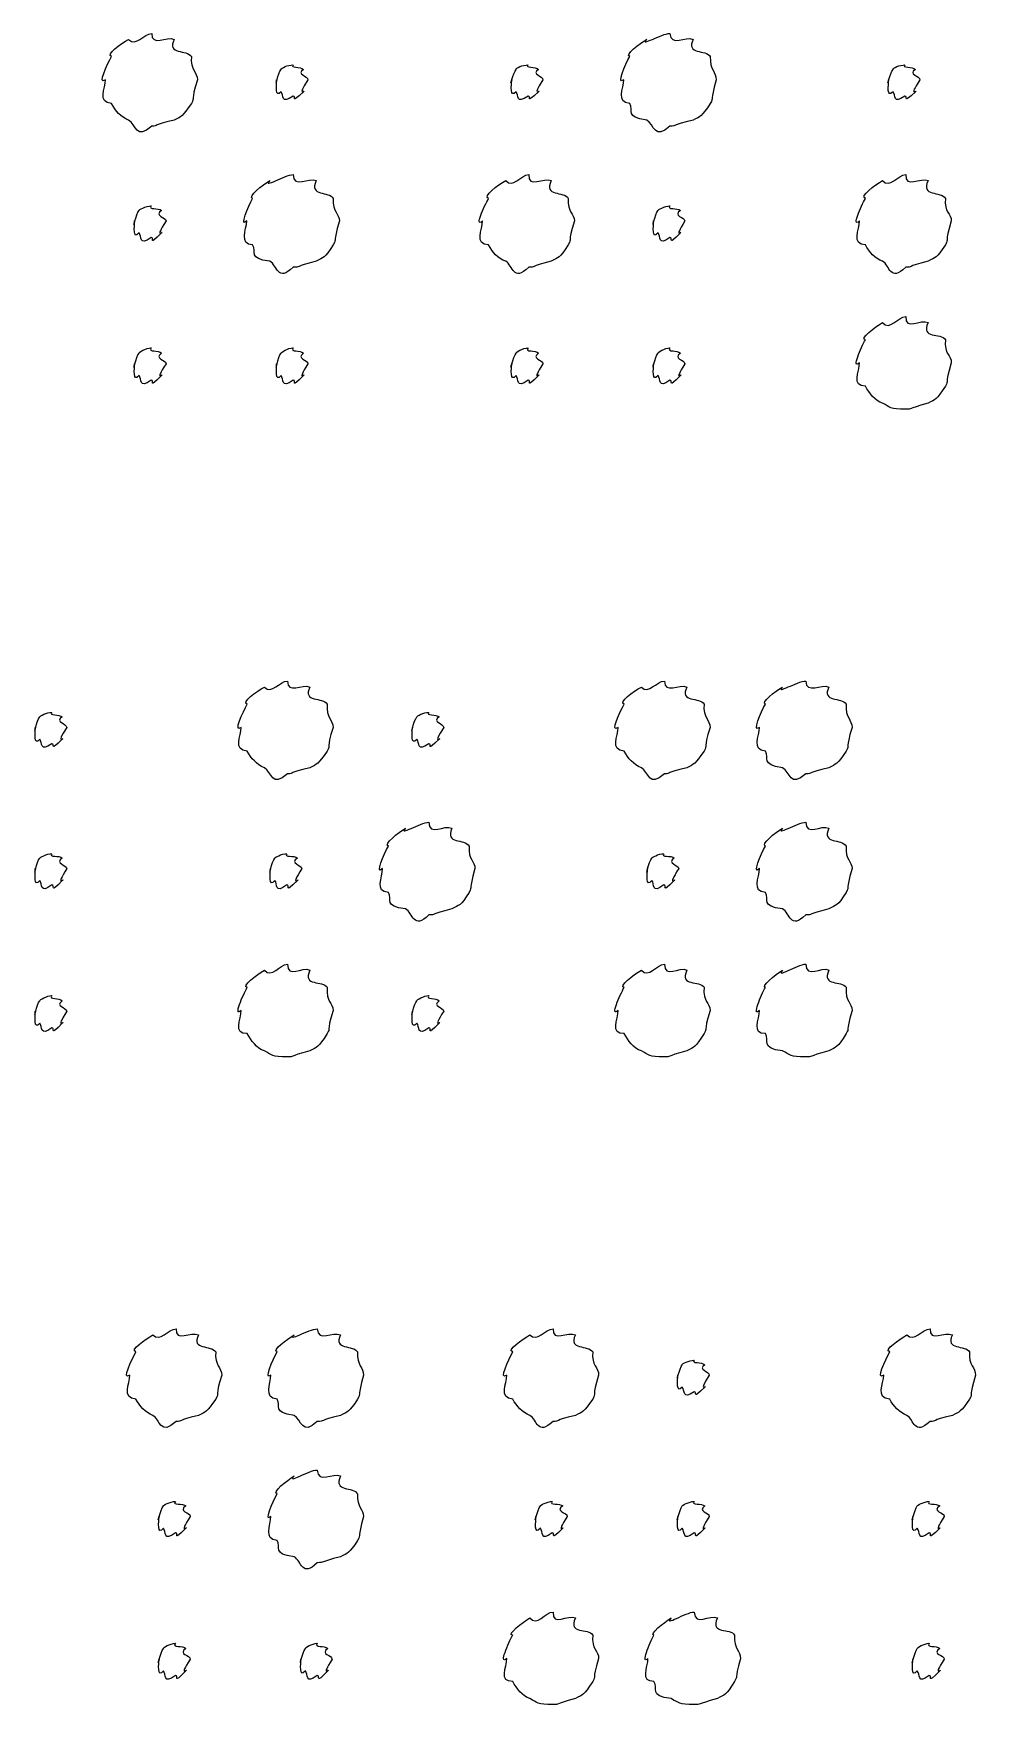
# Model space of a CAD drawing. Header units: millimetres. Extents: x 32 to 178, y 41 to 266.
# Drawn here: x 107.32 to 114.27, y 160.67 to 173 of the extents above; entities that cross this region are included whole.
import ezdxf

# ---------------------------------------------------------------- set-up
doc = ezdxf.new("R2010")
doc.units = ezdxf.units.MM
doc.layers.get('0').update_dxf_attribs({"linetype": 'CONTINUOUS'})

msp = doc.modelspace()

# ---------------------------------------------------------------- linework, layer by layer
at = {"color": 0}
for p, q in [((108.191, 172.999), (108.191, 172.999)), ((112.015, 172.999), (112.015, 172.999)), ((109.233, 172.767), (109.233, 172.767)), ((110.968, 172.767), (110.968, 172.767)), ((113.75, 172.767), (113.75, 172.767)), ((109.233, 171.957), (109.233, 171.957)), ((110.973, 171.957), (110.973, 171.957)), ((113.756, 171.957), (113.756, 171.957)), ((108.186, 171.726), (108.186, 171.726)), ((112.015, 171.726), (112.015, 171.726)), ((113.756, 170.91), (113.756, 170.91)), ((108.186, 170.678), (108.186, 170.678)), ((109.233, 170.678), (109.233, 170.678)), ((110.968, 170.678), (110.968, 170.678)), ((112.015, 170.678), (112.015, 170.678)), ((109.193, 168.22), (109.193, 168.22)), ((111.975, 168.22), (111.975, 168.22)), ((113.017, 168.22), (113.017, 168.22)), ((107.453, 167.989), (107.453, 167.989)), ((110.235, 167.989), (110.235, 167.989)), ((110.235, 167.178), (110.235, 167.178)), ((113.017, 167.178), (113.017, 167.178)), ((107.453, 166.946), (107.453, 166.946)), ((109.188, 166.946), (109.188, 166.946)), ((111.97, 166.946), (111.97, 166.946)), ((109.193, 166.131), (109.193, 166.131)), ((111.975, 166.131), (111.975, 166.131)), ((113.017, 166.131), (113.017, 166.131)), ((107.453, 165.899), (107.453, 165.899)), ((110.235, 165.899), (110.235, 165.899)), ((108.37, 163.439), (108.37, 163.439)), ((109.412, 163.439), (109.412, 163.439)), ((111.153, 163.439), (111.153, 163.439)), ((113.935, 163.439), (113.935, 163.439)), ((112.194, 163.208), (112.194, 163.208)), ((109.412, 162.398), (109.412, 162.398)), ((108.365, 162.166), (108.365, 162.166)), ((111.147, 162.166), (111.147, 162.166)), ((112.194, 162.166), (112.194, 162.166)), ((113.929, 162.166), (113.929, 162.166)), ((111.153, 161.35), (111.153, 161.35)), ((112.194, 161.35), (112.194, 161.35)), ((108.365, 161.119), (108.365, 161.119)), ((109.412, 161.119), (109.412, 161.119)), ((113.929, 161.119), (113.929, 161.119))]:
    msp.add_line(p, q, dxfattribs=at)
for points in [[(107.894, 172.828), (107.845, 172.839), (107.965, 172.925), (108.02, 172.955)], [(108.02, 172.955), (108.073, 172.897), (108.132, 172.999), (108.191, 172.999)], [(108.191, 172.999), (108.187, 172.897), (108.301, 172.984), (108.356, 172.955)], [(108.356, 172.955), (108.297, 172.839), (108.453, 172.883), (108.483, 172.828)], [(111.718, 172.828), (111.679, 172.839), (111.792, 172.925), (111.844, 172.955)], [(111.844, 172.955), (111.785, 172.897), (111.956, 172.999), (112.015, 172.999)], [(112.015, 172.999), (112.021, 172.897), (112.131, 172.984), (112.186, 172.955)], [(112.186, 172.955), (112.131, 172.839), (112.282, 172.883), (112.313, 172.828)], [(107.849, 172.657), (107.786, 172.61), (107.863, 172.773), (107.894, 172.828)], [(108.483, 172.828), (108.474, 172.729), (108.527, 172.715), (108.527, 172.657)], [(111.674, 172.657), (111.616, 172.61), (111.687, 172.773), (111.718, 172.828)], [(112.313, 172.828), (112.308, 172.729), (112.357, 172.715), (112.357, 172.657)], [(107.894, 172.481), (107.786, 172.489), (107.849, 172.594), (107.849, 172.657)], [(108.527, 172.657), (108.474, 172.489), (108.512, 172.536), (108.483, 172.481)], [(109.112, 172.657), (109.098, 172.581), (109.123, 172.712), (109.145, 172.734)], [(109.145, 172.569), (109.098, 172.515), (109.112, 172.62), (109.112, 172.657)], [(109.145, 172.734), (109.142, 172.743), (109.196, 172.767), (109.233, 172.767)], [(109.233, 172.767), (109.208, 172.743), (109.288, 172.756), (109.31, 172.734)], [(109.31, 172.734), (109.252, 172.698), (109.343, 172.686), (109.343, 172.657)], [(109.343, 172.657), (109.252, 172.515), (109.332, 172.591), (109.31, 172.569)], [(110.847, 172.657), (110.83, 172.581), (110.858, 172.712), (110.88, 172.734)], [(110.88, 172.569), (110.83, 172.515), (110.847, 172.62), (110.847, 172.657)], [(110.88, 172.734), (110.874, 172.743), (110.931, 172.767), (110.968, 172.767)], [(110.968, 172.767), (110.94, 172.743), (111.023, 172.756), (111.045, 172.734)], [(111.045, 172.734), (110.985, 172.698), (111.078, 172.686), (111.078, 172.657)], [(111.078, 172.657), (110.985, 172.515), (111.067, 172.591), (111.045, 172.569)], [(111.718, 172.481), (111.616, 172.489), (111.674, 172.594), (111.674, 172.657)], [(112.357, 172.657), (112.308, 172.489), (112.342, 172.536), (112.313, 172.481)], [(113.629, 172.657), (113.612, 172.581), (113.64, 172.712), (113.662, 172.734)], [(113.662, 172.569), (113.612, 172.515), (113.629, 172.62), (113.629, 172.657)], [(113.662, 172.734), (113.657, 172.743), (113.713, 172.767), (113.75, 172.767)], [(113.75, 172.767), (113.723, 172.743), (113.805, 172.756), (113.827, 172.734)], [(113.827, 172.734), (113.767, 172.698), (113.86, 172.686), (113.86, 172.657)], [(113.86, 172.657), (113.767, 172.515), (113.85, 172.591), (113.827, 172.569)], [(109.233, 172.536), (109.142, 172.471), (109.167, 172.547), (109.145, 172.569)], [(109.31, 172.569), (109.208, 172.471), (109.262, 172.536), (109.233, 172.536)], [(110.968, 172.536), (110.874, 172.471), (110.902, 172.547), (110.88, 172.569)], [(111.045, 172.569), (110.94, 172.471), (110.997, 172.536), (110.968, 172.536)], [(113.75, 172.536), (113.657, 172.471), (113.684, 172.547), (113.662, 172.569)], [(113.827, 172.569), (113.723, 172.471), (113.779, 172.536), (113.75, 172.536)], [(108.02, 172.359), (107.962, 172.383), (107.922, 172.428), (107.894, 172.481)], [(108.483, 172.481), (108.414, 172.383), (108.412, 172.388), (108.356, 172.359)], [(111.844, 172.359), (111.679, 172.383), (111.75, 172.428), (111.718, 172.481)], [(112.313, 172.481), (112.248, 172.383), (112.241, 172.388), (112.186, 172.359)], [(108.191, 172.315), (108.073, 172.207), (108.075, 172.329), (108.02, 172.359)], [(108.356, 172.359), (108.187, 172.324), (108.246, 172.315), (108.191, 172.315)], [(112.015, 172.315), (111.902, 172.207), (111.899, 172.329), (111.844, 172.359)], [(112.186, 172.359), (112.021, 172.324), (112.073, 172.315), (112.015, 172.315)], [(108.935, 171.781), (108.897, 171.792), (109.01, 171.883), (109.062, 171.913)], [(109.062, 171.913), (109.003, 171.85), (109.174, 171.957), (109.233, 171.957)], [(109.233, 171.957), (109.238, 171.85), (109.349, 171.942), (109.404, 171.913)], [(109.404, 171.913), (109.349, 171.792), (109.5, 171.839), (109.53, 171.781)], [(110.676, 171.781), (110.628, 171.792), (110.748, 171.883), (110.803, 171.913)], [(110.803, 171.913), (110.855, 171.85), (110.914, 171.957), (110.973, 171.957)], [(110.973, 171.957), (110.969, 171.85), (111.084, 171.942), (111.139, 171.913)], [(111.139, 171.913), (111.079, 171.792), (111.235, 171.839), (111.265, 171.781)], [(113.458, 171.781), (113.41, 171.792), (113.53, 171.883), (113.585, 171.913)], [(113.585, 171.913), (113.637, 171.85), (113.696, 171.957), (113.756, 171.957)], [(113.756, 171.957), (113.751, 171.85), (113.866, 171.942), (113.921, 171.913)], [(113.921, 171.913), (113.862, 171.792), (114.017, 171.839), (114.048, 171.781)], [(108.064, 171.615), (108.048, 171.534), (108.075, 171.67), (108.097, 171.693)], [(108.097, 171.693), (108.092, 171.695), (108.149, 171.726), (108.186, 171.726)], [(108.186, 171.726), (108.158, 171.695), (108.241, 171.715), (108.263, 171.693)], [(108.263, 171.693), (108.202, 171.651), (108.296, 171.644), (108.296, 171.615)], [(108.891, 171.615), (108.833, 171.56), (108.905, 171.726), (108.935, 171.781)], [(109.53, 171.781), (109.525, 171.678), (109.575, 171.67), (109.575, 171.615)], [(110.632, 171.615), (110.568, 171.56), (110.646, 171.726), (110.676, 171.781)], [(111.265, 171.781), (111.256, 171.678), (111.31, 171.67), (111.31, 171.615)], [(111.894, 171.615), (111.88, 171.534), (111.905, 171.67), (111.927, 171.693)], [(111.927, 171.693), (111.924, 171.695), (111.978, 171.726), (112.015, 171.726)], [(112.015, 171.726), (111.99, 171.695), (112.07, 171.715), (112.092, 171.693)], [(112.092, 171.693), (112.034, 171.651), (112.125, 171.644), (112.125, 171.615)], [(113.414, 171.615), (113.351, 171.56), (113.428, 171.726), (113.458, 171.781)], [(114.048, 171.781), (114.038, 171.678), (114.092, 171.67), (114.092, 171.615)], [(108.097, 171.527), (108.048, 171.468), (108.064, 171.578), (108.064, 171.615)], [(108.296, 171.615), (108.202, 171.468), (108.285, 171.549), (108.263, 171.527)], [(108.935, 171.439), (108.833, 171.442), (108.891, 171.552), (108.891, 171.615)], [(109.575, 171.615), (109.525, 171.442), (109.56, 171.494), (109.53, 171.439)], [(110.676, 171.439), (110.568, 171.442), (110.632, 171.552), (110.632, 171.615)], [(111.31, 171.615), (111.256, 171.442), (111.294, 171.494), (111.265, 171.439)], [(111.927, 171.527), (111.88, 171.468), (111.894, 171.578), (111.894, 171.615)], [(112.125, 171.615), (112.034, 171.468), (112.115, 171.549), (112.092, 171.527)], [(113.458, 171.439), (113.351, 171.442), (113.414, 171.552), (113.414, 171.615)], [(114.092, 171.615), (114.038, 171.442), (114.077, 171.494), (114.048, 171.439)], [(108.186, 171.494), (108.092, 171.424), (108.119, 171.505), (108.097, 171.527)], [(108.263, 171.527), (108.158, 171.424), (108.215, 171.494), (108.186, 171.494)], [(109.062, 171.318), (108.897, 171.336), (108.968, 171.387), (108.935, 171.439)], [(109.53, 171.439), (109.466, 171.336), (109.459, 171.347), (109.404, 171.318)], [(110.803, 171.318), (110.745, 171.336), (110.705, 171.387), (110.676, 171.439)], [(111.265, 171.439), (111.197, 171.336), (111.194, 171.347), (111.139, 171.318)], [(112.015, 171.494), (111.924, 171.424), (111.949, 171.505), (111.927, 171.527)], [(112.092, 171.527), (111.99, 171.424), (112.044, 171.494), (112.015, 171.494)], [(113.585, 171.318), (113.527, 171.336), (113.487, 171.387), (113.458, 171.439)], [(114.048, 171.439), (113.979, 171.336), (113.976, 171.347), (113.921, 171.318)], [(109.233, 171.274), (109.12, 171.159), (109.117, 171.287), (109.062, 171.318)], [(109.404, 171.318), (109.238, 171.276), (109.291, 171.274), (109.233, 171.274)], [(110.973, 171.274), (110.855, 171.159), (110.858, 171.287), (110.803, 171.318)], [(111.139, 171.318), (110.969, 171.276), (111.029, 171.274), (110.973, 171.274)], [(113.756, 171.274), (113.637, 171.159), (113.64, 171.287), (113.585, 171.318)], [(113.921, 171.318), (113.751, 171.276), (113.811, 171.274), (113.756, 171.274)], [(113.458, 170.739), (113.41, 170.74), (113.53, 170.835), (113.585, 170.866)], [(113.585, 170.866), (113.637, 170.799), (113.696, 170.91), (113.756, 170.91)], [(113.756, 170.91), (113.751, 170.799), (113.866, 170.895), (113.921, 170.866)], [(113.921, 170.866), (113.862, 170.74), (114.017, 170.794), (114.048, 170.739)], [(108.097, 170.64), (108.092, 170.645), (108.149, 170.678), (108.186, 170.678)], [(108.186, 170.678), (108.158, 170.645), (108.241, 170.664), (108.263, 170.64)], [(109.145, 170.64), (109.142, 170.645), (109.196, 170.678), (109.233, 170.678)], [(109.233, 170.678), (109.208, 170.645), (109.288, 170.664), (109.31, 170.64)], [(110.88, 170.64), (110.874, 170.645), (110.931, 170.678), (110.968, 170.678)], [(110.968, 170.678), (110.94, 170.645), (111.023, 170.664), (111.045, 170.64)], [(111.927, 170.64), (111.924, 170.645), (111.978, 170.678), (112.015, 170.678)], [(112.015, 170.678), (111.99, 170.645), (112.07, 170.664), (112.092, 170.64)], [(113.414, 170.568), (113.351, 170.513), (113.428, 170.684), (113.458, 170.739)], [(114.048, 170.739), (114.038, 170.63), (114.092, 170.626), (114.092, 170.568)], [(108.064, 170.562), (108.048, 170.48), (108.075, 170.618), (108.097, 170.64)], [(108.097, 170.474), (108.048, 170.416), (108.064, 170.53), (108.064, 170.562)], [(108.263, 170.64), (108.202, 170.597), (108.296, 170.591), (108.296, 170.562)], [(108.296, 170.562), (108.202, 170.416), (108.285, 170.499), (108.263, 170.474)], [(109.112, 170.562), (109.098, 170.48), (109.123, 170.618), (109.145, 170.64)], [(109.145, 170.474), (109.098, 170.416), (109.112, 170.53), (109.112, 170.562)], [(109.31, 170.64), (109.252, 170.597), (109.343, 170.591), (109.343, 170.562)], [(109.343, 170.562), (109.252, 170.416), (109.332, 170.499), (109.31, 170.474)], [(110.847, 170.562), (110.83, 170.48), (110.858, 170.618), (110.88, 170.64)], [(110.88, 170.474), (110.83, 170.416), (110.847, 170.53), (110.847, 170.562)], [(111.045, 170.64), (110.985, 170.597), (111.078, 170.591), (111.078, 170.562)], [(111.078, 170.562), (110.985, 170.416), (111.067, 170.499), (111.045, 170.474)], [(111.894, 170.562), (111.88, 170.48), (111.905, 170.618), (111.927, 170.64)], [(111.927, 170.474), (111.88, 170.416), (111.894, 170.53), (111.894, 170.562)], [(112.092, 170.64), (112.034, 170.597), (112.125, 170.591), (112.125, 170.562)], [(112.125, 170.562), (112.034, 170.416), (112.115, 170.499), (112.092, 170.474)], [(113.458, 170.397), (113.351, 170.392), (113.414, 170.505), (113.414, 170.568)], [(114.092, 170.568), (114.038, 170.392), (114.077, 170.448), (114.048, 170.397)], [(108.186, 170.441), (108.092, 170.37), (108.119, 170.452), (108.097, 170.474)], [(108.263, 170.474), (108.158, 170.37), (108.215, 170.441), (108.186, 170.441)], [(109.233, 170.441), (109.142, 170.37), (109.167, 170.452), (109.145, 170.474)], [(109.31, 170.474), (109.208, 170.37), (109.262, 170.441), (109.233, 170.441)], [(110.968, 170.441), (110.874, 170.37), (110.902, 170.452), (110.88, 170.474)], [(111.045, 170.474), (110.94, 170.37), (110.997, 170.441), (110.968, 170.441)], [(112.015, 170.441), (111.924, 170.37), (111.949, 170.452), (111.927, 170.474)], [(112.092, 170.474), (111.99, 170.37), (112.044, 170.441), (112.015, 170.441)], [(113.585, 170.27), (113.527, 170.288), (113.487, 170.345), (113.458, 170.397)], [(114.048, 170.397), (113.979, 170.288), (113.976, 170.303), (113.921, 170.27)], [(113.756, 170.226), (113.637, 170.226), (113.64, 170.24), (113.585, 170.27)], [(113.921, 170.27), (113.751, 170.226), (113.811, 170.226), (113.756, 170.226)], [(109.022, 168.176), (109.075, 168.118), (109.134, 168.22), (109.193, 168.22)], [(109.193, 168.22), (109.189, 168.118), (109.303, 168.205), (109.358, 168.176)], [(111.804, 168.176), (111.857, 168.118), (111.916, 168.22), (111.975, 168.22)], [(111.975, 168.22), (111.971, 168.118), (112.086, 168.205), (112.141, 168.176)], [(112.846, 168.176), (112.787, 168.118), (112.958, 168.22), (113.017, 168.22)], [(113.017, 168.22), (113.023, 168.118), (113.133, 168.205), (113.188, 168.176)], [(108.895, 168.049), (108.847, 168.06), (108.967, 168.146), (109.022, 168.176)], [(109.358, 168.176), (109.299, 168.06), (109.455, 168.104), (109.485, 168.049)], [(111.677, 168.049), (111.629, 168.06), (111.749, 168.146), (111.804, 168.176)], [(112.141, 168.176), (112.081, 168.06), (112.237, 168.104), (112.267, 168.049)], [(112.72, 168.049), (112.681, 168.06), (112.794, 168.146), (112.846, 168.176)], [(113.188, 168.176), (113.133, 168.06), (113.284, 168.104), (113.315, 168.049)], [(107.364, 167.955), (107.362, 167.963), (107.415, 167.989), (107.453, 167.989)], [(107.453, 167.989), (107.428, 167.963), (107.508, 167.977), (107.53, 167.955)], [(108.851, 167.878), (108.788, 167.831), (108.865, 167.994), (108.895, 168.049)], [(109.485, 168.049), (109.475, 167.95), (109.529, 167.936), (109.529, 167.878)], [(110.147, 167.955), (110.144, 167.963), (110.198, 167.989), (110.235, 167.989)], [(110.235, 167.989), (110.21, 167.963), (110.29, 167.977), (110.312, 167.955)], [(111.633, 167.878), (111.57, 167.831), (111.647, 167.994), (111.677, 168.049)], [(112.267, 168.049), (112.258, 167.95), (112.311, 167.936), (112.311, 167.878)], [(112.675, 167.878), (112.617, 167.831), (112.689, 167.994), (112.72, 168.049)], [(113.315, 168.049), (113.309, 167.95), (113.359, 167.936), (113.359, 167.878)], [(107.331, 167.878), (107.317, 167.802), (107.342, 167.933), (107.364, 167.955)], [(107.364, 167.79), (107.317, 167.736), (107.331, 167.841), (107.331, 167.878)], [(107.53, 167.955), (107.472, 167.919), (107.563, 167.907), (107.563, 167.878)], [(107.563, 167.878), (107.472, 167.736), (107.552, 167.812), (107.53, 167.79)], [(108.895, 167.702), (108.788, 167.71), (108.851, 167.815), (108.851, 167.878)], [(109.529, 167.878), (109.475, 167.71), (109.514, 167.757), (109.485, 167.702)], [(110.114, 167.878), (110.1, 167.802), (110.125, 167.933), (110.147, 167.955)], [(110.147, 167.79), (110.1, 167.736), (110.114, 167.841), (110.114, 167.878)], [(110.312, 167.955), (110.254, 167.919), (110.345, 167.907), (110.345, 167.878)], [(110.345, 167.878), (110.254, 167.736), (110.334, 167.812), (110.312, 167.79)], [(111.677, 167.702), (111.57, 167.71), (111.633, 167.815), (111.633, 167.878)], [(112.311, 167.878), (112.258, 167.71), (112.296, 167.757), (112.267, 167.702)], [(112.72, 167.702), (112.617, 167.71), (112.675, 167.815), (112.675, 167.878)], [(113.359, 167.878), (113.309, 167.71), (113.344, 167.757), (113.315, 167.702)], [(107.453, 167.757), (107.362, 167.692), (107.386, 167.768), (107.364, 167.79)], [(107.53, 167.79), (107.428, 167.692), (107.482, 167.757), (107.453, 167.757)], [(110.235, 167.757), (110.144, 167.692), (110.169, 167.768), (110.147, 167.79)], [(110.312, 167.79), (110.21, 167.692), (110.264, 167.757), (110.235, 167.757)], [(109.022, 167.58), (108.964, 167.604), (108.924, 167.65), (108.895, 167.702)], [(109.485, 167.702), (109.416, 167.604), (109.413, 167.609), (109.358, 167.58)], [(111.804, 167.58), (111.747, 167.604), (111.706, 167.65), (111.677, 167.702)], [(112.267, 167.702), (112.199, 167.604), (112.196, 167.609), (112.141, 167.58)], [(112.846, 167.58), (112.681, 167.604), (112.752, 167.65), (112.72, 167.702)], [(113.315, 167.702), (113.25, 167.604), (113.243, 167.609), (113.188, 167.58)], [(109.193, 167.536), (109.075, 167.428), (109.077, 167.55), (109.022, 167.58)], [(109.358, 167.58), (109.189, 167.545), (109.248, 167.536), (109.193, 167.536)], [(111.975, 167.536), (111.857, 167.428), (111.859, 167.55), (111.804, 167.58)], [(112.141, 167.58), (111.971, 167.545), (112.03, 167.536), (111.975, 167.536)], [(113.017, 167.536), (112.904, 167.428), (112.901, 167.55), (112.846, 167.58)], [(113.188, 167.58), (113.023, 167.545), (113.075, 167.536), (113.017, 167.536)], [(109.937, 167.002), (109.898, 167.013), (110.012, 167.104), (110.064, 167.134)], [(110.064, 167.134), (110.005, 167.071), (110.176, 167.178), (110.235, 167.178)], [(110.235, 167.178), (110.24, 167.071), (110.351, 167.163), (110.406, 167.134)], [(110.406, 167.134), (110.351, 167.013), (110.502, 167.06), (110.532, 167.002)], [(112.72, 167.002), (112.681, 167.013), (112.794, 167.104), (112.846, 167.134)], [(112.846, 167.134), (112.787, 167.071), (112.958, 167.178), (113.017, 167.178)], [(113.017, 167.178), (113.023, 167.071), (113.133, 167.163), (113.188, 167.134)], [(113.188, 167.134), (113.133, 167.013), (113.284, 167.06), (113.315, 167.002)], [(109.893, 166.836), (109.835, 166.781), (109.907, 166.946), (109.937, 167.002)], [(110.532, 167.002), (110.527, 166.898), (110.576, 166.891), (110.576, 166.836)], [(112.675, 166.836), (112.617, 166.781), (112.689, 166.946), (112.72, 167.002)], [(113.315, 167.002), (113.309, 166.898), (113.359, 166.891), (113.359, 166.836)], [(107.331, 166.836), (107.317, 166.755), (107.342, 166.891), (107.364, 166.914)], [(107.364, 166.914), (107.362, 166.916), (107.415, 166.946), (107.453, 166.946)], [(107.453, 166.946), (107.428, 166.916), (107.508, 166.936), (107.53, 166.914)], [(107.53, 166.914), (107.472, 166.872), (107.563, 166.865), (107.563, 166.836)], [(109.066, 166.836), (109.05, 166.755), (109.077, 166.891), (109.099, 166.914)], [(109.099, 166.914), (109.094, 166.916), (109.15, 166.946), (109.188, 166.946)], [(109.188, 166.946), (109.16, 166.916), (109.243, 166.936), (109.265, 166.914)], [(109.265, 166.914), (109.204, 166.872), (109.298, 166.865), (109.298, 166.836)], [(111.849, 166.836), (111.832, 166.755), (111.859, 166.891), (111.882, 166.914)], [(111.882, 166.914), (111.876, 166.916), (111.933, 166.946), (111.97, 166.946)], [(111.97, 166.946), (111.942, 166.916), (112.025, 166.936), (112.047, 166.914)], [(112.047, 166.914), (111.986, 166.872), (112.08, 166.865), (112.08, 166.836)], [(107.364, 166.748), (107.317, 166.689), (107.331, 166.799), (107.331, 166.836)], [(107.453, 166.715), (107.362, 166.645), (107.386, 166.726), (107.364, 166.748)], [(107.53, 166.748), (107.428, 166.645), (107.482, 166.715), (107.453, 166.715)], [(107.563, 166.836), (107.472, 166.689), (107.552, 166.77), (107.53, 166.748)], [(109.099, 166.748), (109.05, 166.689), (109.066, 166.799), (109.066, 166.836)], [(109.188, 166.715), (109.094, 166.645), (109.121, 166.726), (109.099, 166.748)], [(109.265, 166.748), (109.16, 166.645), (109.216, 166.715), (109.188, 166.715)], [(109.298, 166.836), (109.204, 166.689), (109.287, 166.77), (109.265, 166.748)], [(109.937, 166.66), (109.835, 166.663), (109.893, 166.773), (109.893, 166.836)], [(110.576, 166.836), (110.527, 166.663), (110.561, 166.715), (110.532, 166.66)], [(111.882, 166.748), (111.832, 166.689), (111.849, 166.799), (111.849, 166.836)], [(111.97, 166.715), (111.876, 166.645), (111.904, 166.726), (111.882, 166.748)], [(112.047, 166.748), (111.942, 166.645), (111.999, 166.715), (111.97, 166.715)], [(112.08, 166.836), (111.986, 166.689), (112.069, 166.77), (112.047, 166.748)], [(112.72, 166.66), (112.617, 166.663), (112.675, 166.773), (112.675, 166.836)], [(113.359, 166.836), (113.309, 166.663), (113.344, 166.715), (113.315, 166.66)], [(110.064, 166.539), (109.898, 166.557), (109.97, 166.607), (109.937, 166.66)], [(110.532, 166.66), (110.468, 166.557), (110.461, 166.568), (110.406, 166.539)], [(112.846, 166.539), (112.681, 166.557), (112.752, 166.607), (112.72, 166.66)], [(113.315, 166.66), (113.25, 166.557), (113.243, 166.568), (113.188, 166.539)], [(110.235, 166.495), (110.122, 166.38), (110.119, 166.508), (110.064, 166.539)], [(110.406, 166.539), (110.24, 166.497), (110.293, 166.495), (110.235, 166.495)], [(113.017, 166.495), (112.904, 166.38), (112.901, 166.508), (112.846, 166.539)], [(113.188, 166.539), (113.023, 166.497), (113.075, 166.495), (113.017, 166.495)], [(109.022, 166.087), (109.075, 166.02), (109.134, 166.131), (109.193, 166.131)], [(109.193, 166.131), (109.189, 166.02), (109.303, 166.116), (109.358, 166.087)], [(111.804, 166.087), (111.857, 166.02), (111.916, 166.131), (111.975, 166.131)], [(111.975, 166.131), (111.971, 166.02), (112.086, 166.116), (112.141, 166.087)], [(112.846, 166.087), (112.787, 166.02), (112.958, 166.131), (113.017, 166.131)], [(113.017, 166.131), (113.023, 166.02), (113.133, 166.116), (113.188, 166.087)], [(108.895, 165.96), (108.847, 165.961), (108.967, 166.056), (109.022, 166.087)], [(109.358, 166.087), (109.299, 165.961), (109.455, 166.015), (109.485, 165.96)], [(111.677, 165.96), (111.629, 165.961), (111.749, 166.056), (111.804, 166.087)], [(112.141, 166.087), (112.081, 165.961), (112.237, 166.015), (112.267, 165.96)], [(112.72, 165.96), (112.681, 165.961), (112.794, 166.056), (112.846, 166.087)], [(113.188, 166.087), (113.133, 165.961), (113.284, 166.015), (113.315, 165.96)], [(107.364, 165.861), (107.362, 165.866), (107.415, 165.899), (107.453, 165.899)], [(107.453, 165.899), (107.428, 165.866), (107.508, 165.886), (107.53, 165.861)], [(108.851, 165.789), (108.788, 165.734), (108.865, 165.905), (108.895, 165.96)], [(109.485, 165.96), (109.475, 165.851), (109.529, 165.847), (109.529, 165.789)], [(110.147, 165.861), (110.144, 165.866), (110.198, 165.899), (110.235, 165.899)], [(110.235, 165.899), (110.21, 165.866), (110.29, 165.886), (110.312, 165.861)], [(111.633, 165.789), (111.57, 165.734), (111.647, 165.905), (111.677, 165.96)], [(112.267, 165.96), (112.258, 165.851), (112.311, 165.847), (112.311, 165.789)], [(112.675, 165.789), (112.617, 165.734), (112.689, 165.905), (112.72, 165.96)], [(113.315, 165.96), (113.309, 165.851), (113.359, 165.847), (113.359, 165.789)], [(107.331, 165.784), (107.317, 165.701), (107.342, 165.839), (107.364, 165.861)], [(107.364, 165.695), (107.317, 165.637), (107.331, 165.751), (107.331, 165.784)], [(107.53, 165.861), (107.472, 165.818), (107.563, 165.813), (107.563, 165.784)], [(107.563, 165.784), (107.472, 165.637), (107.552, 165.72), (107.53, 165.695)], [(108.895, 165.618), (108.788, 165.613), (108.851, 165.725), (108.851, 165.789)], [(109.529, 165.789), (109.475, 165.613), (109.514, 165.669), (109.485, 165.618)], [(110.114, 165.784), (110.1, 165.701), (110.125, 165.839), (110.147, 165.861)], [(110.147, 165.695), (110.1, 165.637), (110.114, 165.751), (110.114, 165.784)], [(110.312, 165.861), (110.254, 165.818), (110.345, 165.813), (110.345, 165.784)], [(110.345, 165.784), (110.254, 165.637), (110.334, 165.72), (110.312, 165.695)], [(111.677, 165.618), (111.57, 165.613), (111.633, 165.725), (111.633, 165.789)], [(112.311, 165.789), (112.258, 165.613), (112.296, 165.669), (112.267, 165.618)], [(112.72, 165.618), (112.617, 165.613), (112.675, 165.725), (112.675, 165.789)], [(113.359, 165.789), (113.309, 165.613), (113.344, 165.669), (113.315, 165.618)], [(107.453, 165.662), (107.362, 165.591), (107.386, 165.673), (107.364, 165.695)], [(107.53, 165.695), (107.428, 165.591), (107.482, 165.662), (107.453, 165.662)], [(110.235, 165.662), (110.144, 165.591), (110.169, 165.673), (110.147, 165.695)], [(110.312, 165.695), (110.21, 165.591), (110.264, 165.662), (110.235, 165.662)], [(109.022, 165.491), (108.964, 165.509), (108.924, 165.566), (108.895, 165.618)], [(109.485, 165.618), (109.416, 165.509), (109.413, 165.524), (109.358, 165.491)], [(111.804, 165.491), (111.747, 165.509), (111.706, 165.566), (111.677, 165.618)], [(112.267, 165.618), (112.199, 165.509), (112.196, 165.524), (112.141, 165.491)], [(112.846, 165.491), (112.681, 165.509), (112.752, 165.566), (112.72, 165.618)], [(113.315, 165.618), (113.25, 165.509), (113.243, 165.524), (113.188, 165.491)], [(109.193, 165.447), (109.075, 165.447), (109.077, 165.461), (109.022, 165.491)], [(109.358, 165.491), (109.189, 165.447), (109.248, 165.447), (109.193, 165.447)], [(111.975, 165.447), (111.857, 165.447), (111.859, 165.461), (111.804, 165.491)], [(112.141, 165.491), (111.971, 165.447), (112.03, 165.447), (111.975, 165.447)], [(113.017, 165.447), (112.904, 165.447), (112.901, 165.461), (112.846, 165.491)], [(113.188, 165.491), (113.023, 165.447), (113.075, 165.447), (113.017, 165.447)], [(108.199, 163.395), (108.252, 163.338), (108.311, 163.439), (108.37, 163.439)], [(108.37, 163.439), (108.366, 163.338), (108.481, 163.424), (108.536, 163.395)], [(109.241, 163.395), (109.182, 163.338), (109.353, 163.439), (109.412, 163.439)], [(109.412, 163.439), (109.418, 163.338), (109.528, 163.424), (109.583, 163.395)], [(110.982, 163.395), (111.034, 163.338), (111.093, 163.439), (111.153, 163.439)], [(111.153, 163.439), (111.148, 163.338), (111.263, 163.424), (111.318, 163.395)], [(113.764, 163.395), (113.816, 163.338), (113.876, 163.439), (113.935, 163.439)], [(113.935, 163.439), (113.931, 163.338), (114.045, 163.424), (114.1, 163.395)], [(108.073, 163.269), (108.024, 163.28), (108.144, 163.365), (108.199, 163.395)], [(108.536, 163.395), (108.476, 163.28), (108.632, 163.324), (108.663, 163.269)], [(109.115, 163.269), (109.076, 163.28), (109.189, 163.365), (109.241, 163.395)], [(109.583, 163.395), (109.528, 163.28), (109.679, 163.324), (109.71, 163.269)], [(110.855, 163.269), (110.807, 163.28), (110.927, 163.365), (110.982, 163.395)], [(111.318, 163.395), (111.259, 163.28), (111.414, 163.324), (111.445, 163.269)], [(113.637, 163.269), (113.589, 163.28), (113.709, 163.365), (113.764, 163.395)], [(114.1, 163.395), (114.041, 163.28), (114.197, 163.324), (114.227, 163.269)], [(108.029, 163.098), (107.965, 163.051), (108.042, 163.213), (108.073, 163.269)], [(108.663, 163.269), (108.653, 163.169), (108.707, 163.155), (108.707, 163.098)], [(109.07, 163.098), (109.013, 163.051), (109.084, 163.213), (109.115, 163.269)], [(109.71, 163.269), (109.704, 163.169), (109.754, 163.155), (109.754, 163.098)], [(110.811, 163.098), (110.748, 163.051), (110.824, 163.213), (110.855, 163.269)], [(111.445, 163.269), (111.435, 163.169), (111.489, 163.155), (111.489, 163.098)], [(112.073, 163.098), (112.059, 163.022), (112.084, 163.153), (112.106, 163.175)], [(112.106, 163.175), (112.103, 163.183), (112.157, 163.208), (112.194, 163.208)], [(112.194, 163.208), (112.17, 163.183), (112.25, 163.197), (112.272, 163.175)], [(112.272, 163.175), (112.214, 163.139), (112.305, 163.127), (112.305, 163.098)], [(113.593, 163.098), (113.53, 163.051), (113.607, 163.213), (113.637, 163.269)], [(114.227, 163.269), (114.217, 163.169), (114.271, 163.155), (114.271, 163.098)], [(108.073, 162.921), (107.965, 162.93), (108.029, 163.034), (108.029, 163.098)], [(108.707, 163.098), (108.653, 162.93), (108.692, 162.976), (108.663, 162.921)], [(109.115, 162.921), (109.013, 162.93), (109.07, 163.034), (109.07, 163.098)], [(109.754, 163.098), (109.704, 162.93), (109.739, 162.976), (109.71, 162.921)], [(110.855, 162.921), (110.748, 162.93), (110.811, 163.034), (110.811, 163.098)], [(111.489, 163.098), (111.435, 162.93), (111.474, 162.976), (111.445, 162.921)], [(112.106, 163.009), (112.059, 162.956), (112.073, 163.061), (112.073, 163.098)], [(112.305, 163.098), (112.214, 162.956), (112.294, 163.032), (112.272, 163.009)], [(113.637, 162.921), (113.53, 162.93), (113.593, 163.034), (113.593, 163.098)], [(114.271, 163.098), (114.217, 162.93), (114.256, 162.976), (114.227, 162.921)], [(108.199, 162.8), (108.142, 162.824), (108.102, 162.869), (108.073, 162.921)], [(108.663, 162.921), (108.593, 162.824), (108.591, 162.829), (108.536, 162.8)], [(109.241, 162.8), (109.076, 162.824), (109.148, 162.869), (109.115, 162.921)], [(109.71, 162.921), (109.645, 162.824), (109.638, 162.829), (109.583, 162.8)], [(110.982, 162.8), (110.924, 162.824), (110.884, 162.869), (110.855, 162.921)], [(111.445, 162.921), (111.376, 162.824), (111.373, 162.829), (111.318, 162.8)], [(112.194, 162.976), (112.103, 162.912), (112.128, 162.988), (112.106, 163.009)], [(112.272, 163.009), (112.17, 162.912), (112.223, 162.976), (112.194, 162.976)], [(113.764, 162.8), (113.706, 162.824), (113.666, 162.869), (113.637, 162.921)], [(114.227, 162.921), (114.158, 162.824), (114.155, 162.829), (114.1, 162.8)], [(108.37, 162.756), (108.252, 162.647), (108.254, 162.77), (108.199, 162.8)], [(108.536, 162.8), (108.366, 162.764), (108.426, 162.756), (108.37, 162.756)], [(109.412, 162.756), (109.299, 162.647), (109.296, 162.77), (109.241, 162.8)], [(109.583, 162.8), (109.418, 162.764), (109.47, 162.756), (109.412, 162.756)], [(111.153, 162.756), (111.034, 162.647), (111.037, 162.77), (110.982, 162.8)], [(111.318, 162.8), (111.148, 162.764), (111.208, 162.756), (111.153, 162.756)], [(113.935, 162.756), (113.816, 162.647), (113.819, 162.77), (113.764, 162.8)], [(114.1, 162.8), (113.931, 162.764), (113.99, 162.756), (113.935, 162.756)], [(109.115, 162.221), (109.076, 162.232), (109.189, 162.323), (109.241, 162.354)], [(109.241, 162.354), (109.182, 162.29), (109.353, 162.398), (109.412, 162.398)], [(109.412, 162.398), (109.418, 162.29), (109.528, 162.383), (109.583, 162.354)], [(109.583, 162.354), (109.528, 162.232), (109.679, 162.279), (109.71, 162.221)], [(108.277, 162.133), (108.271, 162.136), (108.327, 162.166), (108.365, 162.166)], [(108.365, 162.166), (108.337, 162.136), (108.42, 162.155), (108.442, 162.133)], [(109.07, 162.056), (109.013, 162.001), (109.084, 162.166), (109.115, 162.221)], [(109.71, 162.221), (109.704, 162.118), (109.754, 162.111), (109.754, 162.056)], [(111.059, 162.133), (111.053, 162.136), (111.11, 162.166), (111.147, 162.166)], [(111.147, 162.166), (111.119, 162.136), (111.202, 162.155), (111.224, 162.133)], [(112.106, 162.133), (112.103, 162.136), (112.157, 162.166), (112.194, 162.166)], [(112.194, 162.166), (112.17, 162.136), (112.25, 162.155), (112.272, 162.133)], [(113.841, 162.133), (113.836, 162.136), (113.892, 162.166), (113.929, 162.166)], [(113.929, 162.166), (113.902, 162.136), (113.984, 162.155), (114.006, 162.133)], [(108.244, 162.056), (108.227, 161.975), (108.254, 162.111), (108.277, 162.133)], [(108.277, 161.968), (108.227, 161.908), (108.244, 162.019), (108.244, 162.056)], [(108.442, 162.133), (108.381, 162.092), (108.475, 162.085), (108.475, 162.056)], [(108.475, 162.056), (108.381, 161.908), (108.464, 161.99), (108.442, 161.968)], [(109.115, 161.879), (109.013, 161.882), (109.07, 161.992), (109.07, 162.056)], [(109.754, 162.056), (109.704, 161.882), (109.739, 161.935), (109.71, 161.879)], [(111.026, 162.056), (111.009, 161.975), (111.037, 162.111), (111.059, 162.133)], [(111.059, 161.968), (111.009, 161.908), (111.026, 162.019), (111.026, 162.056)], [(111.224, 162.133), (111.163, 162.092), (111.257, 162.085), (111.257, 162.056)], [(111.257, 162.056), (111.163, 161.908), (111.246, 161.99), (111.224, 161.968)], [(112.073, 162.056), (112.059, 161.975), (112.084, 162.111), (112.106, 162.133)], [(112.106, 161.968), (112.059, 161.908), (112.073, 162.019), (112.073, 162.056)], [(112.272, 162.133), (112.214, 162.092), (112.305, 162.085), (112.305, 162.056)], [(112.305, 162.056), (112.214, 161.908), (112.294, 161.99), (112.272, 161.968)], [(113.808, 162.056), (113.792, 161.975), (113.819, 162.111), (113.841, 162.133)], [(113.841, 161.968), (113.792, 161.908), (113.808, 162.019), (113.808, 162.056)], [(114.006, 162.133), (113.946, 162.092), (114.04, 162.085), (114.04, 162.056)], [(114.04, 162.056), (113.946, 161.908), (114.028, 161.99), (114.006, 161.968)], [(108.365, 161.935), (108.271, 161.864), (108.299, 161.946), (108.277, 161.968)], [(108.442, 161.968), (108.337, 161.864), (108.394, 161.935), (108.365, 161.935)], [(111.147, 161.935), (111.053, 161.864), (111.081, 161.946), (111.059, 161.968)], [(111.224, 161.968), (111.119, 161.864), (111.176, 161.935), (111.147, 161.935)], [(112.194, 161.935), (112.103, 161.864), (112.128, 161.946), (112.106, 161.968)], [(112.272, 161.968), (112.17, 161.864), (112.223, 161.935), (112.194, 161.935)], [(113.929, 161.935), (113.836, 161.864), (113.863, 161.946), (113.841, 161.968)], [(114.006, 161.968), (113.902, 161.864), (113.958, 161.935), (113.929, 161.935)], [(109.241, 161.758), (109.076, 161.776), (109.148, 161.827), (109.115, 161.879)], [(109.71, 161.879), (109.645, 161.776), (109.638, 161.787), (109.583, 161.758)], [(109.412, 161.714), (109.299, 161.6), (109.296, 161.728), (109.241, 161.758)], [(109.583, 161.758), (109.418, 161.717), (109.47, 161.714), (109.412, 161.714)], [(110.855, 161.18), (110.807, 161.181), (110.927, 161.276), (110.982, 161.306)], [(110.982, 161.306), (111.034, 161.24), (111.093, 161.35), (111.153, 161.35)], [(111.153, 161.35), (111.148, 161.24), (111.263, 161.335), (111.318, 161.306)], [(111.318, 161.306), (111.259, 161.181), (111.414, 161.235), (111.445, 161.18)], [(111.897, 161.18), (111.858, 161.181), (111.971, 161.276), (112.024, 161.306)], [(112.024, 161.306), (111.964, 161.24), (112.135, 161.35), (112.194, 161.35)], [(112.194, 161.35), (112.2, 161.24), (112.31, 161.335), (112.365, 161.306)], [(112.365, 161.306), (112.31, 161.181), (112.462, 161.235), (112.492, 161.18)], [(110.811, 161.008), (110.748, 160.953), (110.824, 161.124), (110.855, 161.18)], [(111.445, 161.18), (111.435, 161.071), (111.489, 161.066), (111.489, 161.008)], [(111.853, 161.008), (111.795, 160.953), (111.867, 161.124), (111.897, 161.18)], [(112.492, 161.18), (112.486, 161.071), (112.536, 161.066), (112.536, 161.008)], [(108.244, 161.003), (108.227, 160.92), (108.254, 161.058), (108.277, 161.08)], [(108.277, 161.08), (108.271, 161.086), (108.327, 161.119), (108.365, 161.119)], [(108.365, 161.119), (108.337, 161.086), (108.42, 161.105), (108.442, 161.08)], [(108.442, 161.08), (108.381, 161.037), (108.475, 161.032), (108.475, 161.003)], [(109.291, 161.003), (109.277, 160.92), (109.302, 161.058), (109.324, 161.08)], [(109.324, 161.08), (109.321, 161.086), (109.375, 161.119), (109.412, 161.119)], [(109.412, 161.119), (109.387, 161.086), (109.467, 161.105), (109.489, 161.08)], [(109.489, 161.08), (109.431, 161.037), (109.522, 161.032), (109.522, 161.003)], [(113.808, 161.003), (113.792, 160.92), (113.819, 161.058), (113.841, 161.08)], [(113.841, 161.08), (113.836, 161.086), (113.892, 161.119), (113.929, 161.119)], [(113.929, 161.119), (113.902, 161.086), (113.984, 161.105), (114.006, 161.08)], [(114.006, 161.08), (113.946, 161.037), (114.04, 161.032), (114.04, 161.003)], [(108.277, 160.915), (108.227, 160.857), (108.244, 160.97), (108.244, 161.003)], [(108.475, 161.003), (108.381, 160.857), (108.464, 160.94), (108.442, 160.915)], [(109.324, 160.915), (109.277, 160.857), (109.291, 160.97), (109.291, 161.003)], [(109.522, 161.003), (109.431, 160.857), (109.511, 160.94), (109.489, 160.915)], [(110.855, 160.838), (110.748, 160.832), (110.811, 160.945), (110.811, 161.008)], [(111.489, 161.008), (111.435, 160.832), (111.474, 160.889), (111.445, 160.838)], [(111.897, 160.838), (111.795, 160.832), (111.853, 160.945), (111.853, 161.008)], [(112.536, 161.008), (112.486, 160.832), (112.521, 160.889), (112.492, 160.838)], [(113.841, 160.915), (113.792, 160.857), (113.808, 160.97), (113.808, 161.003)], [(114.04, 161.003), (113.946, 160.857), (114.028, 160.94), (114.006, 160.915)], [(108.365, 160.882), (108.271, 160.81), (108.299, 160.893), (108.277, 160.915)], [(108.442, 160.915), (108.337, 160.81), (108.394, 160.882), (108.365, 160.882)], [(109.412, 160.882), (109.321, 160.81), (109.346, 160.893), (109.324, 160.915)], [(109.489, 160.915), (109.387, 160.81), (109.441, 160.882), (109.412, 160.882)], [(110.982, 160.711), (110.924, 160.729), (110.884, 160.786), (110.855, 160.838)], [(111.445, 160.838), (111.376, 160.729), (111.373, 160.744), (111.318, 160.711)], [(112.024, 160.711), (111.858, 160.729), (111.93, 160.786), (111.897, 160.838)], [(112.492, 160.838), (112.427, 160.729), (112.42, 160.744), (112.365, 160.711)], [(113.929, 160.882), (113.836, 160.81), (113.863, 160.893), (113.841, 160.915)], [(114.006, 160.915), (113.902, 160.81), (113.958, 160.882), (113.929, 160.882)], [(111.153, 160.667), (111.034, 160.667), (111.037, 160.681), (110.982, 160.711)], [(111.318, 160.711), (111.148, 160.667), (111.208, 160.667), (111.153, 160.667)], [(112.194, 160.667), (112.081, 160.667), (112.079, 160.681), (112.024, 160.711)], [(112.365, 160.711), (112.2, 160.667), (112.252, 160.667), (112.194, 160.667)]]:
    msp.add_open_spline(points, degree=3, dxfattribs=at)

doc.saveas('drawing.dxf')
